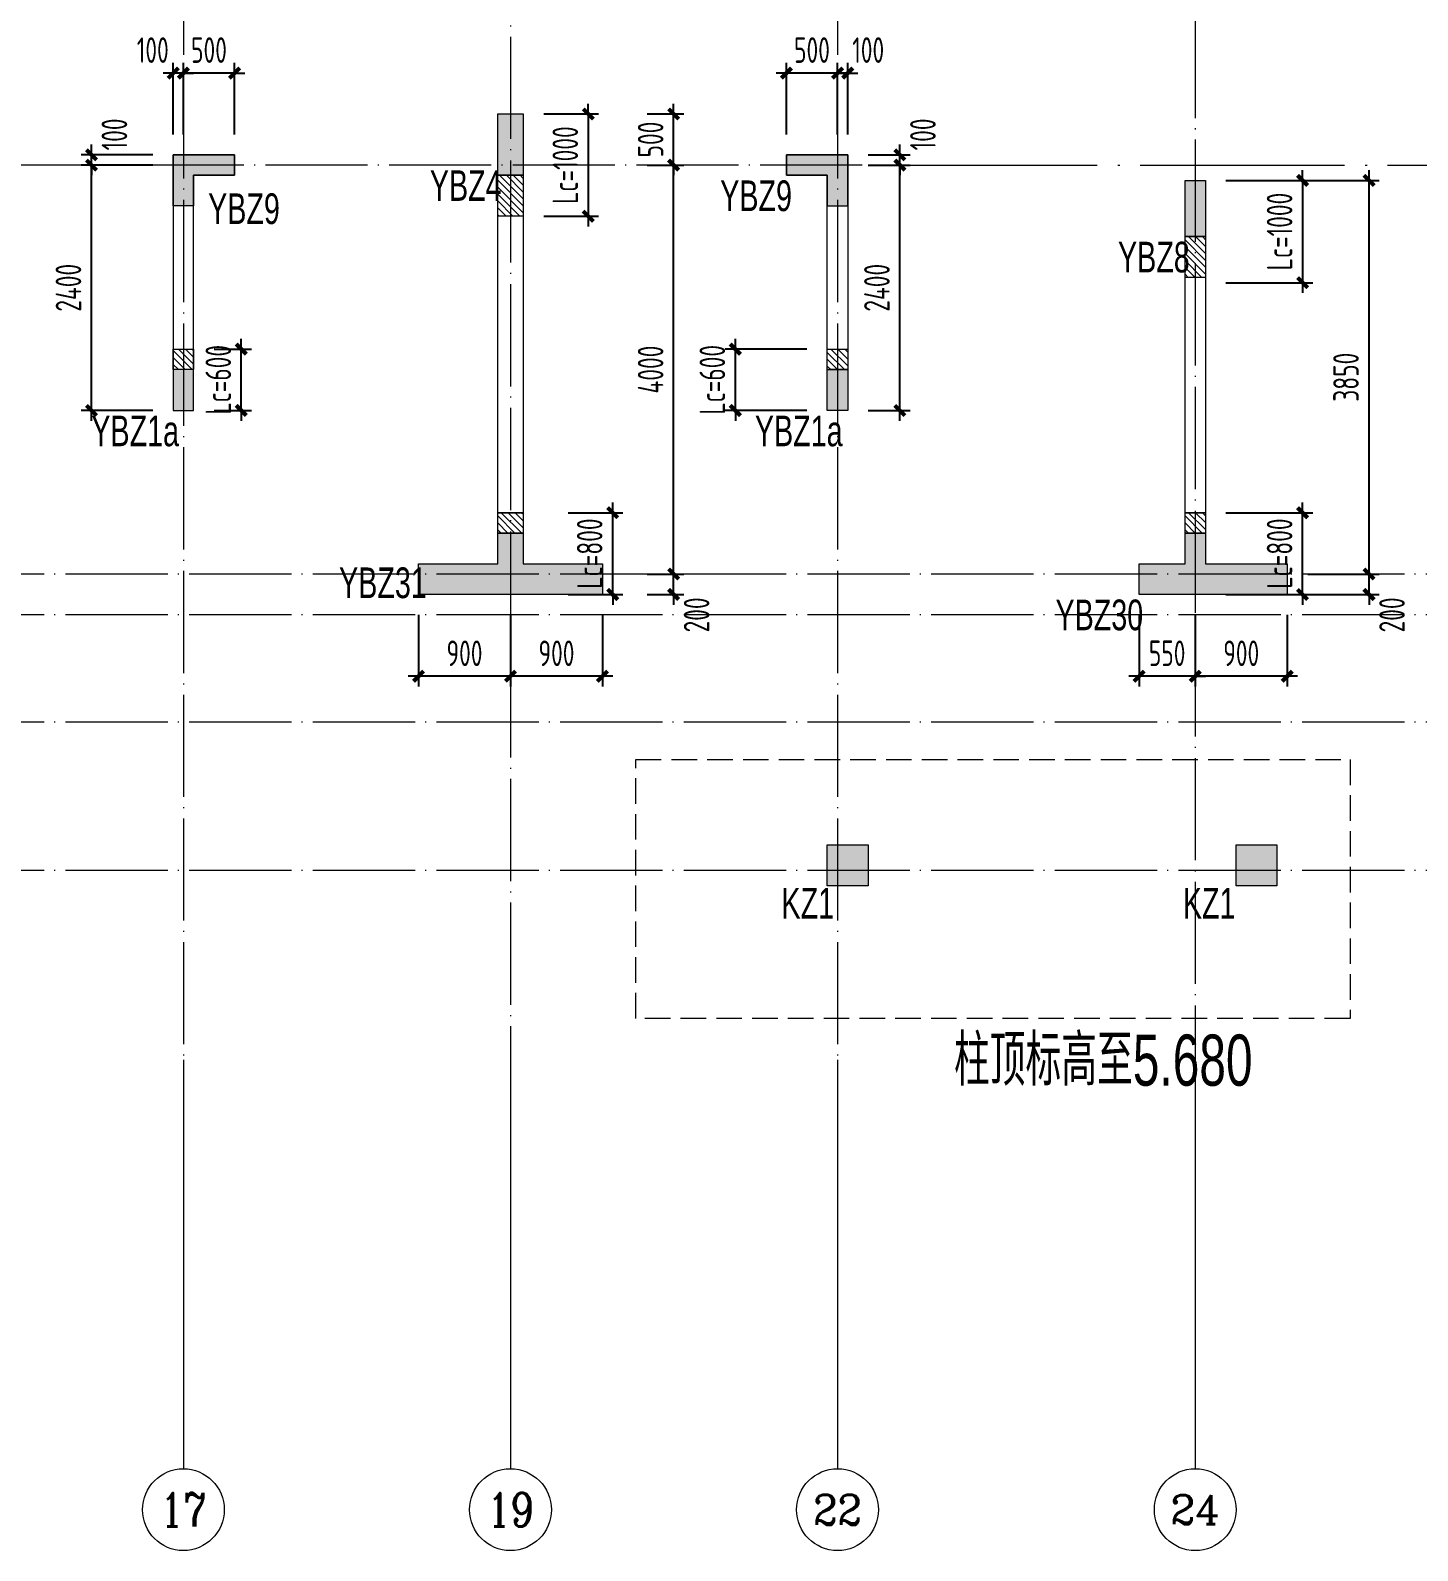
# Model space of a CAD drawing. Extents: x -129922 to 1190196, y -520662 to 139923.
# Drawn here: x 317658 to 331230, y -186027 to -171156 of the extents above; entities that cross this region are included whole.
import ezdxf
from ezdxf.enums import TextEntityAlignment as Align

# ---------------------------------------------------------------- set-up
doc = ezdxf.new("R2010")
doc.units = 0
doc.header["$LTSCALE"] = 1000
doc.header["$MEASUREMENT"] = 0
doc.linetypes.add('DASH', pattern=[0.35, 0.25, -0.1])
doc.linetypes.add('DOTE', pattern=[2.42, 2, -0.2, 0.02, -0.2])
for name, color, linetype, lineweight in [('A-标注-轴号', 3, 'Continuous', 15), ('A-标注-轴号文字', 7, 'Continuous', 15), ('A-轴线-塔楼', 1, 'DOTE', 9), ('A-轴线-隔墙', 41, 'DOTE', 9), ('S-基础-HATCH', 251, 'Continuous', 20), ('S-墙柱-COLU', 50, 'Continuous', 20), ('S-墙柱-DIM', 3, 'Continuous', 20), ('S-墙柱-HATCH', 251, 'Continuous', 9), ('S-墙柱-Lc填充', 8, 'Continuous', 9), ('S-墙柱-WALL', 6, 'Continuous', 20), ('S-板-BEAM', 4, 'DASH', 20), ('S-板-文字', 7, 'Continuous', 20), ('S-轴网-轴线', 1, 'DOTE', 9), ('S-通用-TEXT', 7, 'Continuous', 20)]:
    doc.layers.add(name, color=color, linetype=linetype, lineweight=lineweight)
doc.styles.add('_TCH_AXIS', font='COMPLEX.shx', dxfattribs={"bigfont": 'hztxt.shx'})
doc.styles.add('BW_Dim', font='Bweng.shx', dxfattribs={"width": 0.7, "bigfont": 'hztxt.shx'})
doc.styles.add('COMPLEX', font='COMPLEX')
doc.styles.add('TSSD_Dimension', font='tssdeng.shx', dxfattribs={"width": 0.7, "bigfont": 'HZTXT.SHX'})
doc.dimstyles.new('TSSD_100_100', dxfattribs={"dimtxt": 250, "dimasz": 100, "dimexe": 100, "dimexo": 200, "dimgap": 100, "dimtad": 1, "dimdec": 0, "dimzin": 0, "dimdsep": 46, "dimtxsty": 'TSSD_Dimension', "dimblk": 'ARCHTICK', "dimcen": 0, "dimdle": 100, "dimclrt": 7, "dimadec": 0, "dimazin": 0, "dimtfac": 1, "dimtdec": 0, "dimtix": 1, "dimtmove": 2, "dimatfit": 0, "dimfxl": 0, "dimtolj": 1, "dimtzin": 0, "dimarcsym": 0})

# ---------------------------------------------------------------- blocks, each defined once
blk = doc.blocks.new('_AXISO')
blk.add_circle((0, 0), 0.5)
at = {"layer": 'S-板-文字', "style": 'COMPLEX', "width": 1.041667}
blk.add_attdef('A', text='', height=0.56, dxfattribs=at).set_placement((-0.25, -0.28), (0.25, -0.28), align=Align.FIT)
blk = doc.blocks.new('ZHOUWANG3')
at = {"layer": 'A-标注-轴号'}
for p, q in [((115752, 226834), (115752, 222834)), ((118952, 226834), (118952, 222834)), ((122152, 226834), (122152, 222834)), ((125652, 226834), (125652, 222834))]:
    blk.add_line(p, q, dxfattribs=at)
at = {"layer": 'A-轴线-塔楼', "linetype": 'DOTE', "ltscale": 0.5}
for p, q in [((118952, 248942), (118952, 226834)), ((125652, 241886), (125652, 226834)), ((115752, 240086), (115752, 226834)), ((122152, 240086), (122152, 225988)), ((122394, 235586), (101608, 235586)), ((139798, 231586), (85362, 231586)), ((139798, 228686), (85362, 228686))]:
    blk.add_line(p, q, dxfattribs=at)
at = {"layer": 'A-轴线-隔墙', "ltscale": 0.5}
for p, q in [((139798, 231186), (85362, 231186)), ((139798, 230136), (85362, 230136))]:
    blk.add_line(p, q, dxfattribs=at)
at = {"layer": 'A-标注-轴号'}
ref = blk.add_blockref('_AXISO', (115752, 222434), dxfattribs=dict(at, xscale=800, yscale=800, zscale=800))
ref.add_attrib('A', '17', dxfattribs={"layer": 'A-标注-轴号文字', "height": 328.4, "style": '_TCH_AXIS'}).set_placement((115525, 222269), (115979, 222269), align=Align.FIT)
ref = blk.add_blockref('_AXISO', (118952, 222434), dxfattribs=dict(at, xscale=800, yscale=800, zscale=800))
ref.add_attrib('A', '19', dxfattribs={"layer": 'A-标注-轴号文字', "height": 328.4, "style": '_TCH_AXIS'}).set_placement((118725, 222269), (119179, 222269), align=Align.FIT)
ref = blk.add_blockref('_AXISO', (122152, 222434), dxfattribs=dict(at, xscale=800, yscale=800, zscale=800))
ref.add_attrib('A', '22', dxfattribs={"layer": 'A-标注-轴号文字', "height": 294.3, "style": '_TCH_AXIS'}).set_placement((121914, 222286), (122390, 222286), align=Align.FIT)
ref = blk.add_blockref('_AXISO', (125652, 222434), dxfattribs=dict(at, xscale=800, yscale=800, zscale=800))
ref.add_attrib('A', '24', dxfattribs={"layer": 'A-标注-轴号文字', "height": 282.2, "style": '_TCH_AXIS'}).set_placement((125410, 222293), (125894, 222293), align=Align.FIT)
blk = doc.blocks.new('_ArchTick')
at = {"color": 0, "linetype": 'ByBlock', "const_width": 0.4}
blk.add_lwpolyline([(-0.5, -0.5), (0.5, 0.5)], dxfattribs=at)
blk = doc.blocks.new('*D1968')
at = {"layer": 'Defpoints', "color": 0, "transparency": 16777216}
for p in [(322480, -171974), (322480, -172974), (323116, -172974)]:
    blk.add_point(p, dxfattribs=at)
at = {"layer": 'S-墙柱-DIM', "color": 0, "lineweight": -2, "transparency": 16777216}
for p, q in [((323116, -171974), (323116, -171874)), ((322680, -171974), (323216, -171974)), ((323116, -171974), (323116, -172974)), ((322680, -172974), (323216, -172974)), ((323116, -172974), (323116, -173074))]:
    blk.add_line(p, q, dxfattribs=at)
at = {"layer": 'S-墙柱-DIM', "color": 0, "lineweight": -2, "transparency": 16777216, "xscale": 100, "yscale": 100, "zscale": 100}
for p, rotation in [((323116, -171974), 270), ((323116, -172974), 90)]:
    blk.add_blockref('_ArchTick', p, dxfattribs=dict(at, rotation=rotation))
at = {"layer": 'S-墙柱-DIM', "color": 7, "transparency": 16777216, "insert": (322891, -172474), "char_height": 250, "attachment_point": 5, "rotation": 90, "style": 'TSSD_Dimension'}
blk.add_mtext('\\A1;Lc=1000', dxfattribs=at)
blk = doc.blocks.new('*D1969')
at = {"layer": 'Defpoints', "color": 0, "transparency": 16777216}
for p in [(322718, -175874), (323355, -175874), (322718, -176674)]:
    blk.add_point(p, dxfattribs=at)
at = {"layer": 'S-墙柱-DIM', "color": 0, "lineweight": -2, "transparency": 16777216}
for p, q in [((322918, -175874), (323455, -175874)), ((323355, -175874), (323355, -175774)), ((323355, -176674), (323355, -175874)), ((322918, -176674), (323455, -176674)), ((323355, -176674), (323355, -176774))]:
    blk.add_line(p, q, dxfattribs=at)
at = {"layer": 'S-墙柱-DIM', "color": 0, "lineweight": -2, "transparency": 16777216, "xscale": 100, "yscale": 100, "zscale": 100}
for p, rotation in [((323355, -175874), 270), ((323355, -176674), 90)]:
    blk.add_blockref('_ArchTick', p, dxfattribs=dict(at, rotation=rotation))
at = {"layer": 'S-墙柱-DIM', "color": 7, "transparency": 16777216, "insert": (323130, -176274), "char_height": 250, "attachment_point": 5, "rotation": 90, "style": 'TSSD_Dimension'}
blk.add_mtext('\\A1;Lc=800', dxfattribs=at)
blk = doc.blocks.new('*D1970')
at = {"layer": 'Defpoints', "color": 0, "transparency": 16777216}
for p in [(329155, -172624), (329155, -173624), (330105, -173624)]:
    blk.add_point(p, dxfattribs=at)
at = {"layer": 'S-墙柱-DIM', "color": 0, "lineweight": -2, "transparency": 16777216}
for p, q in [((329355, -172624), (330205, -172624)), ((330105, -172624), (330105, -172524)), ((330105, -172624), (330105, -173624)), ((329355, -173624), (330205, -173624)), ((330105, -173624), (330105, -173724))]:
    blk.add_line(p, q, dxfattribs=at)
at = {"layer": 'S-墙柱-DIM', "color": 0, "lineweight": -2, "transparency": 16777216, "xscale": 100, "yscale": 100, "zscale": 100}
for p, rotation in [((330105, -172624), 270), ((330105, -173624), 90)]:
    blk.add_blockref('_ArchTick', p, dxfattribs=dict(at, rotation=rotation))
at = {"layer": 'S-墙柱-DIM', "color": 7, "transparency": 16777216, "insert": (329880, -173124), "char_height": 250, "attachment_point": 5, "rotation": 90, "style": 'TSSD_Dimension'}
blk.add_mtext('\\A1;Lc=1000', dxfattribs=at)
blk = doc.blocks.new('*D1971')
at = {"layer": 'Defpoints', "color": 0, "transparency": 16777216}
for p in [(329155, -175874), (330105, -175874), (329155, -176674)]:
    blk.add_point(p, dxfattribs=at)
at = {"layer": 'S-墙柱-DIM', "color": 0, "lineweight": -2, "transparency": 16777216}
for p, q in [((329355, -175874), (330205, -175874)), ((330105, -175874), (330105, -175774)), ((330105, -176674), (330105, -175874)), ((329355, -176674), (330205, -176674)), ((330105, -176674), (330105, -176774))]:
    blk.add_line(p, q, dxfattribs=at)
at = {"layer": 'S-墙柱-DIM', "color": 0, "lineweight": -2, "transparency": 16777216, "xscale": 100, "yscale": 100, "zscale": 100}
for p, rotation in [((330105, -175874), 270), ((330105, -176674), 90)]:
    blk.add_blockref('_ArchTick', p, dxfattribs=dict(at, rotation=rotation))
at = {"layer": 'S-墙柱-DIM', "color": 7, "transparency": 16777216, "insert": (329880, -176274), "char_height": 250, "attachment_point": 5, "rotation": 90, "style": 'TSSD_Dimension'}
blk.add_mtext('\\A1;Lc=800', dxfattribs=at)
blk = doc.blocks.new('*D1972')
at = {"layer": 'Defpoints', "color": 0, "transparency": 16777216}
for p in [(319255, -174274), (319721, -174274), (319255, -174874)]:
    blk.add_point(p, dxfattribs=at)
at = {"layer": 'S-墙柱-DIM', "color": 0, "lineweight": -2, "transparency": 16777216}
for p, q in [((319455, -174274), (319821, -174274)), ((319721, -174274), (319721, -174174)), ((319721, -174874), (319721, -174274)), ((319455, -174874), (319821, -174874)), ((319721, -174874), (319721, -174974))]:
    blk.add_line(p, q, dxfattribs=at)
at = {"layer": 'S-墙柱-DIM', "color": 0, "lineweight": -2, "transparency": 16777216, "xscale": 100, "yscale": 100, "zscale": 100}
for p, rotation in [((319721, -174274), 270), ((319721, -174874), 90)]:
    blk.add_blockref('_ArchTick', p, dxfattribs=dict(at, rotation=rotation))
at = {"layer": 'S-墙柱-DIM', "color": 7, "transparency": 16777216, "insert": (319496, -174574), "char_height": 250, "attachment_point": 5, "rotation": 90, "style": 'TSSD_Dimension'}
blk.add_mtext('\\A1;Lc=600', dxfattribs=at)
blk = doc.blocks.new('*D1973')
at = {"layer": 'Defpoints', "color": 0, "transparency": 16777216}
for p in [(324555, -174274), (325455, -174274), (325455, -174874)]:
    blk.add_point(p, dxfattribs=at)
at = {"layer": 'S-墙柱-DIM', "color": 0, "lineweight": -2, "transparency": 16777216}
for p, q in [((325255, -174274), (324455, -174274)), ((324555, -174274), (324555, -174174)), ((324555, -174874), (324555, -174274)), ((325255, -174874), (324455, -174874)), ((324555, -174874), (324555, -174974))]:
    blk.add_line(p, q, dxfattribs=at)
at = {"layer": 'S-墙柱-DIM', "color": 0, "lineweight": -2, "transparency": 16777216, "xscale": 100, "yscale": 100, "zscale": 100}
for p, rotation in [((324555, -174274), 270), ((324555, -174874), 90)]:
    blk.add_blockref('_ArchTick', p, dxfattribs=dict(at, rotation=rotation))
at = {"layer": 'S-墙柱-DIM', "color": 7, "transparency": 16777216, "insert": (324330, -174574), "char_height": 250, "attachment_point": 5, "rotation": 90, "style": 'TSSD_Dimension'}
blk.add_mtext('\\A1;Lc=600', dxfattribs=at)
blk = doc.blocks.new('*D1988')
at = {"layer": 'Defpoints', "color": 0, "transparency": 16777216}
for p in [(319055, -171574), (319055, -172374), (319155, -172374)]:
    blk.add_point(p, dxfattribs=at)
at = {"layer": 'S-墙柱-DIM', "color": 0, "lineweight": -2, "transparency": 16777216}
for p, q in [((319055, -171574), (318955, -171574)), ((319055, -172174), (319055, -171474)), ((319155, -171574), (319055, -171574)), ((319155, -172174), (319155, -171474)), ((319155, -171574), (319255, -171574))]:
    blk.add_line(p, q, dxfattribs=at)
at = {"layer": 'S-墙柱-DIM', "color": 0, "lineweight": -2, "transparency": 16777216, "xscale": 100, "yscale": 100, "zscale": 100}
blk.add_blockref('_ArchTick', (319055, -171574), dxfattribs=at)
at = {"layer": 'S-墙柱-DIM', "color": 0, "lineweight": -2, "transparency": 16777216, "xscale": 100, "yscale": 100, "zscale": 100, "rotation": 180}
blk.add_blockref('_ArchTick', (319155, -171574), dxfattribs=at)
at = {"layer": 'S-墙柱-DIM', "color": 7, "transparency": 16777216, "insert": (318855, -171349), "char_height": 250, "attachment_point": 5, "style": 'TSSD_Dimension'}
blk.add_mtext('\\A1;100', dxfattribs=at)
blk = doc.blocks.new('*D1989')
at = {"layer": 'Defpoints', "color": 0, "transparency": 16777216}
for p in [(319155, -171574), (319155, -172374), (319655, -172374)]:
    blk.add_point(p, dxfattribs=at)
at = {"layer": 'S-墙柱-DIM', "color": 0, "lineweight": -2, "transparency": 16777216}
for p, q in [((319155, -171574), (319055, -171574)), ((319155, -172174), (319155, -171474)), ((319655, -171574), (319155, -171574)), ((319655, -172174), (319655, -171474)), ((319655, -171574), (319755, -171574))]:
    blk.add_line(p, q, dxfattribs=at)
at = {"layer": 'S-墙柱-DIM', "color": 0, "lineweight": -2, "transparency": 16777216, "xscale": 100, "yscale": 100, "zscale": 100}
blk.add_blockref('_ArchTick', (319155, -171574), dxfattribs=at)
at = {"layer": 'S-墙柱-DIM', "color": 0, "lineweight": -2, "transparency": 16777216, "xscale": 100, "yscale": 100, "zscale": 100, "rotation": 180}
blk.add_blockref('_ArchTick', (319655, -171574), dxfattribs=at)
at = {"layer": 'S-墙柱-DIM', "color": 7, "transparency": 16777216, "insert": (319405, -171349), "char_height": 250, "attachment_point": 5, "style": 'TSSD_Dimension'}
blk.add_mtext('\\A1;500', dxfattribs=at)
blk = doc.blocks.new('*D1990')
at = {"layer": 'Defpoints', "color": 0, "transparency": 16777216}
for p in [(318255, -172374), (319055, -172374), (319055, -172474)]:
    blk.add_point(p, dxfattribs=at)
at = {"layer": 'S-墙柱-DIM', "color": 0, "lineweight": -2, "transparency": 16777216}
for p, q in [((318255, -172374), (318255, -172274)), ((318855, -172374), (318155, -172374)), ((318855, -172474), (318155, -172474)), ((318255, -172474), (318255, -172374)), ((318255, -172474), (318255, -172574))]:
    blk.add_line(p, q, dxfattribs=at)
at = {"layer": 'S-墙柱-DIM', "color": 0, "lineweight": -2, "transparency": 16777216, "xscale": 100, "yscale": 100, "zscale": 100}
for p, rotation in [((318255, -172374), 270), ((318255, -172474), 90)]:
    blk.add_blockref('_ArchTick', p, dxfattribs=dict(at, rotation=rotation))
at = {"layer": 'S-墙柱-DIM', "color": 7, "transparency": 16777216, "insert": (318480, -172174), "char_height": 250, "attachment_point": 5, "rotation": 90, "style": 'TSSD_Dimension'}
blk.add_mtext('\\A1;100', dxfattribs=at)
blk = doc.blocks.new('*D1991')
at = {"layer": 'Defpoints', "color": 0, "transparency": 16777216}
for p in [(318255, -172474), (319055, -172474), (319055, -174874)]:
    blk.add_point(p, dxfattribs=at)
at = {"layer": 'S-墙柱-DIM', "color": 0, "lineweight": -2, "transparency": 16777216}
for p, q in [((318855, -172474), (318155, -172474)), ((318255, -174974), (318255, -172374)), ((318855, -174874), (318155, -174874))]:
    blk.add_line(p, q, dxfattribs=at)
at = {"layer": 'S-墙柱-DIM', "color": 0, "lineweight": -2, "transparency": 16777216, "xscale": 100, "yscale": 100, "zscale": 100}
for p, rotation in [((318255, -172474), 90), ((318255, -174874), 270)]:
    blk.add_blockref('_ArchTick', p, dxfattribs=dict(at, rotation=rotation))
at = {"layer": 'S-墙柱-DIM', "color": 7, "transparency": 16777216, "insert": (318030, -173674), "char_height": 250, "attachment_point": 5, "rotation": 90, "style": 'TSSD_Dimension'}
blk.add_mtext('\\A1;2400', dxfattribs=at)
blk = doc.blocks.new('*D1992')
at = {"layer": 'Defpoints', "color": 0, "transparency": 16777216}
for p in [(321455, -176674), (322355, -176674), (321455, -177474)]:
    blk.add_point(p, dxfattribs=at)
at = {"layer": 'S-墙柱-DIM', "color": 0, "lineweight": -2, "transparency": 16777216}
for p, q in [((321455, -176874), (321455, -177574)), ((322355, -176874), (322355, -177574)), ((322455, -177474), (321355, -177474))]:
    blk.add_line(p, q, dxfattribs=at)
at = {"layer": 'S-墙柱-DIM', "color": 0, "lineweight": -2, "transparency": 16777216, "xscale": 100, "yscale": 100, "zscale": 100, "rotation": 180}
blk.add_blockref('_ArchTick', (321455, -177474), dxfattribs=at)
at = {"layer": 'S-墙柱-DIM', "color": 0, "lineweight": -2, "transparency": 16777216, "xscale": 100, "yscale": 100, "zscale": 100}
blk.add_blockref('_ArchTick', (322355, -177474), dxfattribs=at)
at = {"layer": 'S-墙柱-DIM', "color": 7, "transparency": 16777216, "insert": (321905, -177249), "char_height": 250, "attachment_point": 5, "style": 'TSSD_Dimension'}
blk.add_mtext('\\A1;900', dxfattribs=at)
blk = doc.blocks.new('*D1993')
at = {"layer": 'Defpoints', "color": 0, "transparency": 16777216}
for p in [(322355, -176674), (323255, -176674), (322355, -177474)]:
    blk.add_point(p, dxfattribs=at)
at = {"layer": 'S-墙柱-DIM', "color": 0, "lineweight": -2, "transparency": 16777216}
for p, q in [((322355, -176874), (322355, -177574)), ((323255, -176874), (323255, -177574)), ((323355, -177474), (322255, -177474))]:
    blk.add_line(p, q, dxfattribs=at)
at = {"layer": 'S-墙柱-DIM', "color": 0, "lineweight": -2, "transparency": 16777216, "xscale": 100, "yscale": 100, "zscale": 100, "rotation": 180}
blk.add_blockref('_ArchTick', (322355, -177474), dxfattribs=at)
at = {"layer": 'S-墙柱-DIM', "color": 0, "lineweight": -2, "transparency": 16777216, "xscale": 100, "yscale": 100, "zscale": 100}
blk.add_blockref('_ArchTick', (323255, -177474), dxfattribs=at)
at = {"layer": 'S-墙柱-DIM', "color": 7, "transparency": 16777216, "insert": (322805, -177249), "char_height": 250, "attachment_point": 5, "style": 'TSSD_Dimension'}
blk.add_mtext('\\A1;900', dxfattribs=at)
blk = doc.blocks.new('*D1994')
at = {"layer": 'Defpoints', "color": 0, "transparency": 16777216}
for p in [(323493, -171974), (323951, -171974), (323493, -172474)]:
    blk.add_point(p, dxfattribs=at)
at = {"layer": 'S-墙柱-DIM', "color": 0, "lineweight": -2, "transparency": 16777216}
for p, q in [((323951, -171974), (323951, -171874)), ((323693, -171974), (324051, -171974)), ((323951, -172474), (323951, -171974)), ((323693, -172474), (324051, -172474)), ((323951, -172474), (323951, -172574))]:
    blk.add_line(p, q, dxfattribs=at)
at = {"layer": 'S-墙柱-DIM', "color": 0, "lineweight": -2, "transparency": 16777216, "xscale": 100, "yscale": 100, "zscale": 100}
for p, rotation in [((323951, -171974), 270), ((323951, -172474), 90)]:
    blk.add_blockref('_ArchTick', p, dxfattribs=dict(at, rotation=rotation))
at = {"layer": 'S-墙柱-DIM', "color": 7, "transparency": 16777216, "insert": (323726, -172224), "char_height": 250, "attachment_point": 5, "rotation": 90, "style": 'TSSD_Dimension'}
blk.add_mtext('\\A1;500', dxfattribs=at)
blk = doc.blocks.new('*D1995')
at = {"layer": 'Defpoints', "color": 0, "transparency": 16777216}
for p in [(323493, -172474), (323951, -172474), (323493, -176474)]:
    blk.add_point(p, dxfattribs=at)
at = {"layer": 'S-墙柱-DIM', "color": 0, "lineweight": -2, "transparency": 16777216}
for p, q in [((323693, -172474), (324051, -172474)), ((323951, -176574), (323951, -172374)), ((323693, -176474), (324051, -176474))]:
    blk.add_line(p, q, dxfattribs=at)
at = {"layer": 'S-墙柱-DIM', "color": 0, "lineweight": -2, "transparency": 16777216, "xscale": 100, "yscale": 100, "zscale": 100}
for p, rotation in [((323951, -172474), 90), ((323951, -176474), 270)]:
    blk.add_blockref('_ArchTick', p, dxfattribs=dict(at, rotation=rotation))
at = {"layer": 'S-墙柱-DIM', "color": 7, "transparency": 16777216, "insert": (323726, -174474), "char_height": 250, "attachment_point": 5, "rotation": 90, "style": 'TSSD_Dimension'}
blk.add_mtext('\\A1;4000', dxfattribs=at)
blk = doc.blocks.new('*D1996')
at = {"layer": 'Defpoints', "color": 0, "transparency": 16777216}
for p in [(323493, -176474), (323951, -176474), (323493, -176674)]:
    blk.add_point(p, dxfattribs=at)
at = {"layer": 'S-墙柱-DIM', "color": 0, "lineweight": -2, "transparency": 16777216}
for p, q in [((323693, -176474), (324051, -176474)), ((323951, -176474), (323951, -176374)), ((323951, -176674), (323951, -176474)), ((323693, -176674), (324051, -176674)), ((323951, -176674), (323951, -176774))]:
    blk.add_line(p, q, dxfattribs=at)
at = {"layer": 'S-墙柱-DIM', "color": 0, "lineweight": -2, "transparency": 16777216, "xscale": 100, "yscale": 100, "zscale": 100}
for p, rotation in [((323951, -176474), 270), ((323951, -176674), 90)]:
    blk.add_blockref('_ArchTick', p, dxfattribs=dict(at, rotation=rotation))
at = {"layer": 'S-墙柱-DIM', "color": 7, "transparency": 16777216, "insert": (324176, -176874), "char_height": 250, "attachment_point": 5, "rotation": 90, "style": 'TSSD_Dimension'}
blk.add_mtext('\\A1;200', dxfattribs=at)
blk = doc.blocks.new('*D2006')
at = {"layer": 'Defpoints', "color": 0, "transparency": 16777216}
for p in [(325055, -171574), (325055, -172374), (325555, -172374)]:
    blk.add_point(p, dxfattribs=at)
at = {"layer": 'S-墙柱-DIM', "color": 0, "lineweight": -2, "transparency": 16777216}
for p, q in [((325055, -171574), (324955, -171574)), ((325055, -172174), (325055, -171474)), ((325555, -171574), (325055, -171574)), ((325555, -172174), (325555, -171474)), ((325555, -171574), (325655, -171574))]:
    blk.add_line(p, q, dxfattribs=at)
at = {"layer": 'S-墙柱-DIM', "color": 0, "lineweight": -2, "transparency": 16777216, "xscale": 100, "yscale": 100, "zscale": 100}
blk.add_blockref('_ArchTick', (325055, -171574), dxfattribs=at)
at = {"layer": 'S-墙柱-DIM', "color": 0, "lineweight": -2, "transparency": 16777216, "xscale": 100, "yscale": 100, "zscale": 100, "rotation": 180}
blk.add_blockref('_ArchTick', (325555, -171574), dxfattribs=at)
at = {"layer": 'S-墙柱-DIM', "color": 7, "transparency": 16777216, "insert": (325305, -171349), "char_height": 250, "attachment_point": 5, "style": 'TSSD_Dimension'}
blk.add_mtext('\\A1;500', dxfattribs=at)
blk = doc.blocks.new('*D2007')
at = {"layer": 'Defpoints', "color": 0, "transparency": 16777216}
for p in [(325555, -171574), (325555, -172374), (325655, -172374)]:
    blk.add_point(p, dxfattribs=at)
at = {"layer": 'S-墙柱-DIM', "color": 0, "lineweight": -2, "transparency": 16777216}
for p, q in [((325555, -171574), (325455, -171574)), ((325555, -172174), (325555, -171474)), ((325655, -171574), (325555, -171574)), ((325655, -172174), (325655, -171474)), ((325655, -171574), (325755, -171574))]:
    blk.add_line(p, q, dxfattribs=at)
at = {"layer": 'S-墙柱-DIM', "color": 0, "lineweight": -2, "transparency": 16777216, "xscale": 100, "yscale": 100, "zscale": 100}
blk.add_blockref('_ArchTick', (325555, -171574), dxfattribs=at)
at = {"layer": 'S-墙柱-DIM', "color": 0, "lineweight": -2, "transparency": 16777216, "xscale": 100, "yscale": 100, "zscale": 100, "rotation": 180}
blk.add_blockref('_ArchTick', (325655, -171574), dxfattribs=at)
at = {"layer": 'S-墙柱-DIM', "color": 7, "transparency": 16777216, "insert": (325855, -171349), "char_height": 250, "attachment_point": 5, "style": 'TSSD_Dimension'}
blk.add_mtext('\\A1;100', dxfattribs=at)
blk = doc.blocks.new('*D2008')
at = {"layer": 'Defpoints', "color": 0, "transparency": 16777216}
for p in [(325655, -172374), (325655, -172474), (326165, -172374)]:
    blk.add_point(p, dxfattribs=at)
at = {"layer": 'S-墙柱-DIM', "color": 0, "lineweight": -2, "transparency": 16777216}
for p, q in [((326165, -172374), (326165, -172274)), ((325855, -172374), (326265, -172374)), ((325855, -172474), (326265, -172474)), ((326165, -172474), (326165, -172374)), ((326165, -172474), (326165, -172574))]:
    blk.add_line(p, q, dxfattribs=at)
at = {"layer": 'S-墙柱-DIM', "color": 0, "lineweight": -2, "transparency": 16777216, "xscale": 100, "yscale": 100, "zscale": 100}
for p, rotation in [((326165, -172374), 270), ((326165, -172474), 90)]:
    blk.add_blockref('_ArchTick', p, dxfattribs=dict(at, rotation=rotation))
at = {"layer": 'S-墙柱-DIM', "color": 7, "transparency": 16777216, "insert": (326390, -172174), "char_height": 250, "attachment_point": 5, "rotation": 90, "style": 'TSSD_Dimension'}
blk.add_mtext('\\A1;100', dxfattribs=at)
blk = doc.blocks.new('*D2009')
at = {"layer": 'Defpoints', "color": 0, "transparency": 16777216}
for p in [(325655, -172474), (326165, -172474), (325655, -174874)]:
    blk.add_point(p, dxfattribs=at)
at = {"layer": 'S-墙柱-DIM', "color": 0, "lineweight": -2, "transparency": 16777216}
for p, q in [((325855, -172474), (326265, -172474)), ((326165, -174974), (326165, -172374)), ((325855, -174874), (326265, -174874))]:
    blk.add_line(p, q, dxfattribs=at)
at = {"layer": 'S-墙柱-DIM', "color": 0, "lineweight": -2, "transparency": 16777216, "xscale": 100, "yscale": 100, "zscale": 100}
for p, rotation in [((326165, -172474), 90), ((326165, -174874), 270)]:
    blk.add_blockref('_ArchTick', p, dxfattribs=dict(at, rotation=rotation))
at = {"layer": 'S-墙柱-DIM', "color": 7, "transparency": 16777216, "insert": (325940, -173674), "char_height": 250, "attachment_point": 5, "rotation": 90, "style": 'TSSD_Dimension'}
blk.add_mtext('\\A1;2400', dxfattribs=at)
blk = doc.blocks.new('*D2020')
at = {"layer": 'Defpoints', "color": 0, "transparency": 16777216}
for p in [(328505, -176674), (329055, -176674), (328505, -177474)]:
    blk.add_point(p, dxfattribs=at)
at = {"layer": 'S-墙柱-DIM', "color": 0, "lineweight": -2, "transparency": 16777216}
for p, q in [((328505, -176874), (328505, -177574)), ((329055, -176874), (329055, -177574)), ((328505, -177474), (328405, -177474)), ((329055, -177474), (328505, -177474)), ((329055, -177474), (329155, -177474))]:
    blk.add_line(p, q, dxfattribs=at)
at = {"layer": 'S-墙柱-DIM', "color": 0, "lineweight": -2, "transparency": 16777216, "xscale": 100, "yscale": 100, "zscale": 100}
blk.add_blockref('_ArchTick', (328505, -177474), dxfattribs=at)
at = {"layer": 'S-墙柱-DIM', "color": 0, "lineweight": -2, "transparency": 16777216, "xscale": 100, "yscale": 100, "zscale": 100, "rotation": 180}
blk.add_blockref('_ArchTick', (329055, -177474), dxfattribs=at)
at = {"layer": 'S-墙柱-DIM', "color": 7, "transparency": 16777216, "insert": (328780, -177249), "char_height": 250, "attachment_point": 5, "style": 'TSSD_Dimension'}
blk.add_mtext('\\A1;550', dxfattribs=at)
blk = doc.blocks.new('*D2021')
at = {"layer": 'Defpoints', "color": 0, "transparency": 16777216}
for p in [(329055, -176674), (329955, -176674), (329055, -177474)]:
    blk.add_point(p, dxfattribs=at)
at = {"layer": 'S-墙柱-DIM', "color": 0, "lineweight": -2, "transparency": 16777216}
for p, q in [((329055, -176874), (329055, -177574)), ((329955, -176874), (329955, -177574)), ((330055, -177474), (328955, -177474))]:
    blk.add_line(p, q, dxfattribs=at)
at = {"layer": 'S-墙柱-DIM', "color": 0, "lineweight": -2, "transparency": 16777216, "xscale": 100, "yscale": 100, "zscale": 100, "rotation": 180}
blk.add_blockref('_ArchTick', (329055, -177474), dxfattribs=at)
at = {"layer": 'S-墙柱-DIM', "color": 0, "lineweight": -2, "transparency": 16777216, "xscale": 100, "yscale": 100, "zscale": 100}
blk.add_blockref('_ArchTick', (329955, -177474), dxfattribs=at)
at = {"layer": 'S-墙柱-DIM', "color": 7, "transparency": 16777216, "insert": (329505, -177249), "char_height": 250, "attachment_point": 5, "style": 'TSSD_Dimension'}
blk.add_mtext('\\A1;900', dxfattribs=at)
blk = doc.blocks.new('*D2022')
at = {"layer": 'Defpoints', "color": 0, "transparency": 16777216}
for p in [(329955, -172624), (330755, -172624), (329955, -176474)]:
    blk.add_point(p, dxfattribs=at)
at = {"layer": 'S-墙柱-DIM', "color": 0, "lineweight": -2, "transparency": 16777216}
for p, q in [((330155, -172624), (330855, -172624)), ((330755, -176574), (330755, -172524)), ((330155, -176474), (330855, -176474))]:
    blk.add_line(p, q, dxfattribs=at)
at = {"layer": 'S-墙柱-DIM', "color": 0, "lineweight": -2, "transparency": 16777216, "xscale": 100, "yscale": 100, "zscale": 100}
for p, rotation in [((330755, -172624), 90), ((330755, -176474), 270)]:
    blk.add_blockref('_ArchTick', p, dxfattribs=dict(at, rotation=rotation))
at = {"layer": 'S-墙柱-DIM', "color": 7, "transparency": 16777216, "insert": (330530, -174549), "char_height": 250, "attachment_point": 5, "rotation": 90, "style": 'TSSD_Dimension'}
blk.add_mtext('\\A1;3850', dxfattribs=at)
blk = doc.blocks.new('*D2023')
at = {"layer": 'Defpoints', "color": 0, "transparency": 16777216}
for p in [(329955, -176474), (330755, -176474), (329955, -176674)]:
    blk.add_point(p, dxfattribs=at)
at = {"layer": 'S-墙柱-DIM', "color": 0, "lineweight": -2, "transparency": 16777216}
for p, q in [((330155, -176474), (330855, -176474)), ((330755, -176474), (330755, -176374)), ((330755, -176674), (330755, -176474)), ((330155, -176674), (330855, -176674)), ((330755, -176674), (330755, -176774))]:
    blk.add_line(p, q, dxfattribs=at)
at = {"layer": 'S-墙柱-DIM', "color": 0, "lineweight": -2, "transparency": 16777216, "xscale": 100, "yscale": 100, "zscale": 100}
for p, rotation in [((330755, -176474), 270), ((330755, -176674), 90)]:
    blk.add_blockref('_ArchTick', p, dxfattribs=dict(at, rotation=rotation))
at = {"layer": 'S-墙柱-DIM', "color": 7, "transparency": 16777216, "insert": (330980, -176874), "char_height": 250, "attachment_point": 5, "rotation": 90, "style": 'TSSD_Dimension'}
blk.add_mtext('\\A1;200', dxfattribs=at)

msp = doc.modelspace()

# ---------------------------------------------------------------- hatches: boundary and pattern name
at = {"layer": 'S-基础-HATCH', "ltscale": 0.2}
for points in [[(322229.6, -171973.8), (322479.6, -171973.8), (322479.6, -172573.8), (322229.6, -172573.8)], [(319254.6, -172573.8), (319254.6, -172873.8), (319054.6, -172873.8), (319054.6, -172373.8), (319654.6, -172373.8), (319654.6, -172573.8)], [(325454.6, -172573.8), (325454.6, -172873.8), (325654.6, -172873.8), (325654.6, -172373.8), (325054.6, -172373.8), (325054.6, -172573.8)], [(328954.6, -173173.7), (328954.6, -172623.7), (329154.6, -172623.7), (329154.6, -173173.7)], [(319054.6, -174473.8), (319054.6, -174873.8), (319254.6, -174873.8), (319254.6, -174473.8)], [(325654.6, -174473.8), (325654.6, -174873.8), (325454.6, -174873.8), (325454.6, -174473.8)], [(321454.6, -176673.8), (321454.6, -176373.8), (322229.6, -176373.8), (322229.6, -176073.8), (322479.6, -176073.8), (322479.6, -176373.8), (323254.6, -176373.8), (323254.6, -176673.8)], [(328504.6, -176373.8), (328954.6, -176373.8), (328954.6, -176073.8), (329154.6, -176073.8), (329154.6, -176373.8), (329954.6, -176373.8), (329954.6, -176673.8), (328504.6, -176673.8)]]:
    msp.add_hatch(color=256, dxfattribs=at).paths.add_polyline_path(points)
at = {"layer": 'S-墙柱-HATCH'}
h = msp.add_hatch(color=256, dxfattribs=at)
h.dxf.hatch_style = 1
h.paths.add_polyline_path([(301854.6, -179123.7), (301454.6, -179123.7), (301454.6, -179523.7), (301854.6, -179523.7)])
h.paths.add_polyline_path([(305454.6, -179123.7), (305854.6, -179123.7), (305854.6, -179523.7), (305454.6, -179523.7)])
h.paths.add_polyline_path([(325454.6, -179123.7), (325854.6, -179123.7), (325854.6, -179523.7), (325454.6, -179523.7)])
h.paths.add_polyline_path([(329454.6, -179123.7), (329854.6, -179123.7), (329854.6, -179523.7), (329454.6, -179523.7)])
at = {"layer": 'S-墙柱-Lc填充'}
h = msp.add_hatch(dxfattribs=at)
h.set_pattern_fill('ANSI31', color=256, scale=30, style=0)
h.set_pattern_definition([(135, (-319129.86, -235966.607), (33.6759605, 33.6759605), [])])
h.paths.add_polyline_path([(322479.6, -172973.8), (322229.6, -172973.8), (322229.6, -172573.8), (322479.6, -172573.8)])
h = msp.add_hatch(dxfattribs=at)
h.set_pattern_fill('ANSI31', color=256, scale=30, style=0)
h.set_pattern_definition([(135, (-312454.86, -236566.59), (33.6759605, 33.6759605), [])])
h.paths.add_polyline_path([(329154.6, -173173.7), (329154.6, -173573.7), (328954.6, -173573.7), (328954.6, -173173.7)])
h = msp.add_hatch(dxfattribs=at)
h.set_pattern_fill('ANSI31', color=256, scale=30, style=0)
h.set_pattern_definition([(135, (-322404.86, -237666.607), (33.6759605, 33.6759605), [])])
h.paths.add_polyline_path([(319254.6, -174473.8), (319054.6, -174473.8), (319054.6, -174273.8), (319254.6, -174273.8)])
h = msp.add_hatch(dxfattribs=at)
h.set_pattern_fill('ANSI31', color=256, scale=30, style=0)
h.set_pattern_definition([(135, (-315954.86, -237666.607), (33.6759605, 33.6759605), [])])
h.paths.add_polyline_path([(325654.6, -174473.8), (325454.6, -174473.8), (325454.6, -174273.8), (325654.6, -174273.8)])
h = msp.add_hatch(dxfattribs=at)
h.set_pattern_fill('ANSI31', color=256, scale=30, style=0)
h.set_pattern_definition([(135, (-319179.86, -239266.607), (33.6759605, 33.6759605), [])])
h.paths.add_polyline_path([(322479.6, -176073.8), (322229.6, -176073.8), (322229.6, -175873.8), (322479.6, -175873.8)])
h = msp.add_hatch(dxfattribs=at)
h.set_pattern_fill('ANSI31', color=256, scale=30, style=0)
h.set_pattern_definition([(135, (-312454.86, -239266.607), (33.6759605, 33.6759605), [])])
h.paths.add_polyline_path([(329154.6, -175873.8), (329154.6, -176073.8), (328954.6, -176073.8), (328954.6, -175873.8)])

# ---------------------------------------------------------------- linework, layer by layer
at = {"layer": 'S-墙柱-COLU'}
for points in [[(322229.6, -171973.8), (322479.6, -171973.8), (322479.6, -172573.8), (322229.6, -172573.8)], [(319254.6, -172573.8), (319254.6, -172873.8), (319054.6, -172873.8), (319054.6, -172373.8), (319654.6, -172373.8), (319654.6, -172573.8)], [(325454.6, -172573.8), (325454.6, -172873.8), (325654.6, -172873.8), (325654.6, -172373.8), (325054.6, -172373.8), (325054.6, -172573.8)], [(328954.6, -172623.7), (329154.6, -172623.7), (329154.6, -173173.7), (328954.6, -173173.7)], [(319054.6, -174473.8), (319054.6, -174873.8), (319254.6, -174873.8), (319254.6, -174473.8)], [(325654.6, -174473.8), (325654.6, -174873.8), (325454.6, -174873.8), (325454.6, -174473.8)], [(321454.6, -176673.8), (321454.6, -176373.8), (322229.6, -176373.8), (322229.6, -176073.8), (322479.6, -176073.8), (322479.6, -176373.8), (323254.6, -176373.8), (323254.6, -176673.8)], [(328504.6, -176673.8), (328504.6, -176373.8), (328954.6, -176373.8), (328954.6, -176073.8), (329154.6, -176073.8), (329154.6, -176373.8), (329954.6, -176373.8), (329954.6, -176673.8)], [(328504.6, -176373.8), (328954.6, -176373.8), (328954.6, -176073.8), (329154.6, -176073.8), (329154.6, -176373.8), (329954.6, -176373.8), (329954.6, -176673.8), (328504.6, -176673.8)]]:
    msp.add_lwpolyline(points, close=True, dxfattribs=at)
at = {"layer": 'S-墙柱-Lc填充'}
for p, q in [((322479.6, -172973.8), (322229.6, -172973.8)), ((329154.6, -173573.7), (328954.6, -173573.7)), ((319054.6, -174273.8), (319254.6, -174273.8)), ((325454.6, -174273.8), (325654.6, -174273.8)), ((322479.6, -175873.8), (322229.6, -175873.8)), ((329154.6, -175873.8), (328954.6, -175873.8))]:
    msp.add_line(p, q, dxfattribs=at)
for points in [[(322479.6, -172973.8), (322229.6, -172973.8), (322229.6, -172573.8), (322479.6, -172573.8)], [(329154.6, -173573.7), (328954.6, -173573.7), (328954.6, -173173.7), (329154.6, -173173.7)], [(319254.6, -174473.8), (319054.6, -174473.8), (319054.6, -174273.8), (319254.6, -174273.8)], [(325654.6, -174473.8), (325454.6, -174473.8), (325454.6, -174273.8), (325654.6, -174273.8)], [(322479.6, -176073.8), (322229.6, -176073.8), (322229.6, -175873.8), (322479.6, -175873.8)], [(329154.6, -176073.8), (328954.6, -176073.8), (328954.6, -175873.8), (329154.6, -175873.8)]]:
    msp.add_lwpolyline(points, close=True, dxfattribs=at)
at = {"layer": 'S-墙柱-WALL'}
for points in [[(321454.6, -176673.8), (321454.6, -176373.8), (322229.6, -176373.8), (322229.6, -171973.8), (322479.6, -171973.8), (322479.6, -176373.8), (323254.6, -176373.8), (323254.6, -176673.8)], [(319254.6, -172573.8), (319654.6, -172573.8), (319654.6, -172373.8), (319054.6, -172373.8), (319054.6, -174873.8), (319254.6, -174873.8)], [(325454.6, -172573.8), (325054.6, -172573.8), (325054.6, -172373.8), (325654.6, -172373.8), (325654.6, -174873.8), (325454.6, -174873.8)], [(328504.6, -176673.8), (328504.6, -176373.8), (328954.6, -176373.8), (328954.6, -172623.7), (329154.6, -172623.7), (329154.6, -176373.8), (329954.6, -176373.8), (329954.6, -176673.8)], [(325454.6, -179123.7), (325854.6, -179123.7), (325854.6, -179523.7), (325454.6, -179523.7)], [(329454.6, -179123.7), (329854.6, -179123.7), (329854.6, -179523.7), (329454.6, -179523.7)]]:
    msp.add_lwpolyline(points, close=True, dxfattribs=at)
at = {"layer": 'S-板-BEAM'}
msp.add_lwpolyline([(323580, -178288.1), (330570, -178288.1), (330570, -180821.5), (323580, -180821.5)], close=True, dxfattribs=at)
at = {"layer": 'S-轴网-轴线'}
msp.add_lwpolyline([(326096.4, -172473.8), (343141.2, -172473.8)], dxfattribs=at)

# ---------------------------------------------------------------- block references
msp.add_blockref('ZHOUWANG3', (203402.7, -408060.2))

# ---------------------------------------------------------------- texts
at = {"layer": 'S-板-BEAM', "style": 'BW_Dim', "width": 0.7}
msp.add_text('柱顶标高至5.680', height=500, dxfattribs=at).set_placement((326694.2, -180978.9), align=Align.TOP_LEFT)
at = {"layer": 'S-通用-TEXT', "color": 2, "style": 'BW_Dim', "width": 0.7}
for s, p in [('YBZ4', (321565.8, -172523.8)), ('YBZ9', (324406.9, -172623.8)), ('YBZ9', (319396.3, -172750.2)), ('YBZ8', (328298.9, -173223.7)), ('YBZ1a', (318253.5, -174923.8)), ('YBZ1a', (324746.1, -174923.8)), ('YBZ31', (320677.7, -176409.6)), ('YBZ30', (327687.3, -176723.8)), ('KZ1', (325006.2, -179543.9)), ('KZ1', (328933.3, -179543.9))]:
    msp.add_text(s, height=300, dxfattribs=at).set_placement(p, align=Align.TOP_LEFT)

# ---------------------------------------------------------------- dimensions: what is measured, and where the dimension line sits
at = {"layer": 'S-墙柱-DIM'}
for base, p1, p2, angle, picture, middle in [((319054.6, -171573.8), (319154.6, -172373.8), (319054.6, -172373.8), 180, '*D1988', (318854.6, -171348.8)), ((325554.6, -171573.8), (325654.6, -172373.8), (325554.6, -172373.8), 180, '*D2007', (325854.6, -171348.8)), ((318254.6, -172373.8), (319054.6, -172473.8), (319054.6, -172373.8), 90, '*D1990', (318479.6, -172173.8)), ((326165.5, -172373.8), (325654.6, -172473.8), (325654.6, -172373.8), 90, '*D2008', (326390.5, -172173.8)), ((323950.8, -176473.8), (323493.4, -176673.8), (323493.4, -176473.8), 90, '*D1996', (324175.8, -176873.8)), ((330754.6, -176473.8), (329954.6, -176673.8), (329954.6, -176473.8), 90, '*D2023', (330979.6, -176873.8))]:
    dim = msp.add_linear_dim(base=base, p1=p1, p2=p2, angle=angle, dimstyle='TSSD_100_100', dxfattribs=at)
    dim.commit()
    dim.dimension.update_dxf_attribs({"geometry": picture, "text_midpoint": middle, "dimtype": 128})
for base, p1, p2, angle, picture, middle in [((319154.6, -171573.8), (319654.6, -172373.8), (319154.6, -172373.8), 180, '*D1989', (319404.6, -171348.8)), ((325054.6, -171573.8), (325554.6, -172373.8), (325054.6, -172373.8), 180, '*D2006', (325304.6, -171348.8)), ((323950.8, -171973.8), (323493.4, -172473.8), (323493.4, -171973.8), 90, '*D1994', (323725.8, -172223.8)), ((318254.6, -172473.8), (319054.6, -174873.8), (319054.6, -172473.8), 90, '*D1991', (318029.6, -173673.8)), ((323950.8, -172473.8), (323493.4, -176473.8), (323493.4, -172473.8), 90, '*D1995', (323725.8, -174473.8)), ((326165.5, -172473.8), (325654.6, -174873.8), (325654.6, -172473.8), 90, '*D2009', (325940.5, -173673.8)), ((330754.6, -172623.7), (329954.6, -176473.8), (329954.6, -172623.7), 90, '*D2022', (330529.6, -174548.7)), ((321454.6, -177473.8), (322354.6, -176673.8), (321454.6, -176673.8), 180, '*D1992', (321904.6, -177248.8)), ((322354.6, -177473.8), (323254.6, -176673.8), (322354.6, -176673.8), 180, '*D1993', (322804.6, -177248.8)), ((328504.6, -177473.8), (329054.6, -176673.8), (328504.6, -176673.8), 180, '*D2020', (328779.6, -177248.8)), ((329054.6, -177473.8), (329954.6, -176673.8), (329054.6, -176673.8), 180, '*D2021', (329504.6, -177248.8))]:
    dim = msp.add_linear_dim(base=base, p1=p1, p2=p2, angle=angle, dimstyle='TSSD_100_100', dxfattribs=at)
    dim.commit()
    dim.dimension.update_dxf_attribs({"geometry": picture, "text_midpoint": middle})
for base, p1, p2, angle, picture, middle in [((323116.2, -172973.8), (322479.6, -171973.8), (322479.6, -172973.8), 270, '*D1968', (322891.2, -172473.8)), ((330104.6, -173623.7), (329154.6, -172623.7), (329154.6, -173623.7), 270, '*D1970', (329879.6, -173123.7)), ((319721.2, -174273.8), (319254.6, -174873.8), (319254.6, -174273.8), 90, '*D1972', (319496.2, -174573.8)), ((324554.6, -174273.8), (325454.6, -174873.8), (325454.6, -174273.8), 90, '*D1973', (324329.6, -174573.8)), ((323355, -175873.8), (322718.4, -176673.8), (322718.4, -175873.8), 90, '*D1969', (323130, -176273.8)), ((330104.6, -175873.8), (329154.6, -176673.8), (329154.6, -175873.8), 90, '*D1971', (329879.6, -176273.8))]:
    dim = msp.add_linear_dim(base=base, p1=p1, p2=p2, angle=angle, text='Lc=<>', dimstyle='TSSD_100_100', dxfattribs=at)
    dim.commit()
    dim.dimension.update_dxf_attribs({"geometry": picture, "text_midpoint": middle})

doc.saveas('drawing.dxf')
